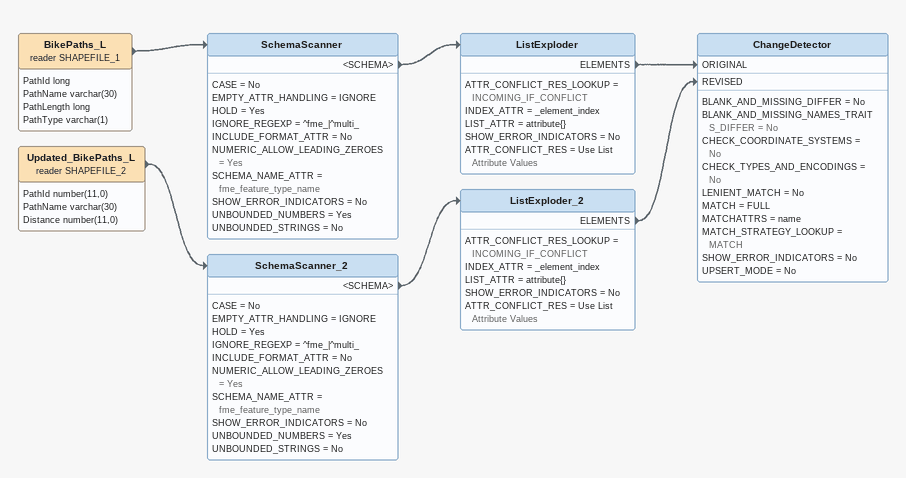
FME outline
BikePaths_L (reader SHAPEFILE_1)
    attributes: PathId long, PathName varchar(30), PathLength long, PathType varchar(1)
    -> SchemaScanner
SchemaScanner
    CASE = No
    EMPTY_ATTR_HANDLING = IGNORE
    HOLD = Yes
    IGNORE_REGEXP = ^fme_|^multi_
    INCLUDE_FORMAT_ATTR = No
    NUMERIC_ALLOW_LEADING_ZEROES = Yes
    SCHEMA_NAME_ATTR = fme_feature_type_name
    SHOW_ERROR_INDICATORS = No
    UNBOUNDED_NUMBERS = Yes
    UNBOUNDED_STRINGS = No
    <SCHEMA> -> ListExploder
ListExploder
    ATTR_CONFLICT_RES_LOOKUP = INCOMING_IF_CONFLICT
    INDEX_ATTR = _element_index
    LIST_ATTR = attribute{}
    SHOW_ERROR_INDICATORS = No
    ATTR_CONFLICT_RES = Use List Attribute Values
    ELEMENTS -> ChangeDetector [ORIGINAL]
Updated_BikePaths_L (reader SHAPEFILE_2)
    attributes: PathId number(11,0), PathName varchar(30), Distance number(11,0)
    -> SchemaScanner_2
SchemaScanner_2
    CASE = No
    EMPTY_ATTR_HANDLING = IGNORE
    HOLD = Yes
    IGNORE_REGEXP = ^fme_|^multi_
    INCLUDE_FORMAT_ATTR = No
    NUMERIC_ALLOW_LEADING_ZEROES = Yes
    SCHEMA_NAME_ATTR = fme_feature_type_name
    SHOW_ERROR_INDICATORS = No
    UNBOUNDED_NUMBERS = Yes
    UNBOUNDED_STRINGS = No
    <SCHEMA> -> ListExploder_2
ListExploder_2
    ATTR_CONFLICT_RES_LOOKUP = INCOMING_IF_CONFLICT
    INDEX_ATTR = _element_index
    LIST_ATTR = attribute{}
    SHOW_ERROR_INDICATORS = No
    ATTR_CONFLICT_RES = Use List Attribute Values
    ELEMENTS -> ChangeDetector [REVISED]
ChangeDetector
    BLANK_AND_MISSING_DIFFER = No
    BLANK_AND_MISSING_NAMES_TRAITS_DIFFER = No
    CHECK_COORDINATE_SYSTEMS = No
    CHECK_TYPES_AND_ENCODINGS = No
    LENIENT_MATCH = No
    MATCH = FULL
    MATCHATTRS = name
    MATCH_STRATEGY_LOOKUP = MATCH
    SHOW_ERROR_INDICATORS = No
    UPSERT_MODE = No
